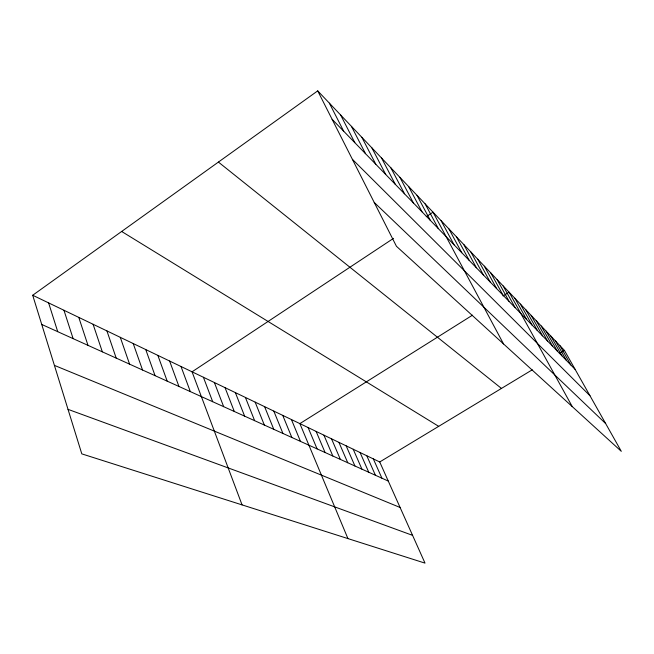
<?xml version="1.0" encoding="UTF-8"?>
<svg xmlns="http://www.w3.org/2000/svg" width="654" height="654" viewBox="0 0 654 654"><rect width="100%" height="100%" fill="white"/><g stroke="black" fill="none" stroke-linecap="round" stroke-linejoin="round"><path stroke-width="0.98" d="M32.7 295.256L379.721 461.969L425.01 563.127L81.799 453.868L32.7 295.256L317.705 90.873L564.427 350.389L621.3 451.325L396.438 246.28L317.705 90.873M393.52 238.358L192.055 371.815L242.062 504.888M426.261 216.662L433.038 212.182L503.547 343.947M472.515 315.171L299.884 423.612L347.928 538.585M503.106 295.951L509.098 292.191L572.258 406.6M379.721 461.969L532.274 369.812M559.325 353.471L564.427 350.389M68.016 409.347L412.584 535.364M54.413 365.382L400.093 507.471M41.733 324.449L388.272 481.066M121.652 231.467L438.687 426.343M218.411 162.078L501.454 388.427M374.227 202.446L605.661 423.571M352.383 159.323L589.973 395.727M332.118 119.314L575.144 369.404M560.028 345.762L570.836 364.973M555.516 341.012L566.421 360.428M550.889 336.148L561.892 355.768M546.147 331.153L557.241 350.985M541.275 326.027L552.475 346.072M536.272 320.771L547.57 341.028M531.13 315.359L542.534 335.845M525.849 309.808L537.359 330.515M520.421 304.102L532.029 325.038M514.845 298.232L526.56 319.405M503.196 285.978L515.123 307.642M497.105 279.577L509.147 301.494M490.843 272.988L503 295.158M484.385 266.194L496.656 288.635M477.731 259.197L490.116 281.899M470.864 251.978L483.363 274.958M463.784 244.522L476.398 267.788M456.467 236.83L469.196 260.382M448.914 228.884L461.765 252.73M441.107 220.676L454.072 244.817M425.157 203.893L438.352 228.638M417.007 195.325L430.316 220.373M408.587 186.472L422.01 211.822M399.88 177.308L413.418 202.977M390.871 167.825L404.515 193.821M381.535 158.006L395.294 184.33M371.864 147.837L385.737 174.495M361.834 137.283L375.813 164.285M351.419 126.336L365.521 153.69M340.611 114.973L354.82 142.678M329.387 103.16L343.693 131.225M373.328 458.895L381.928 478.197M366.788 455.756L375.421 475.262M360.076 452.535L368.766 472.245M353.209 449.233L361.932 469.163M346.162 445.848L354.934 466M338.936 442.374L347.756 462.754M331.529 438.818L340.391 459.427M323.926 435.163L332.829 456.01M316.127 431.419L325.063 452.494M308.116 427.569L317.092 448.897M291.431 419.549L300.48 441.393M282.741 415.38L291.831 437.477M273.805 411.08L282.929 433.455M264.608 406.665L273.764 429.31M255.15 402.12L264.339 425.051M245.413 397.444L254.627 420.661M235.375 392.621L244.621 416.14M225.041 387.659L234.304 411.48M214.389 382.541L223.668 406.674M203.394 377.26L212.697 401.711M181.011 366.502L190.33 391.607M169.615 361.033L178.943 386.457M157.867 355.392L167.195 381.151M145.744 349.563L155.063 375.666M133.22 343.546L142.531 370.001M120.287 337.333L129.582 364.147M106.921 330.908L116.191 358.098M93.089 324.27L102.335 351.836M78.782 317.394L87.988 345.353M63.961 310.274L73.125 338.633M48.617 302.9L57.715 331.668"/></g></svg>
